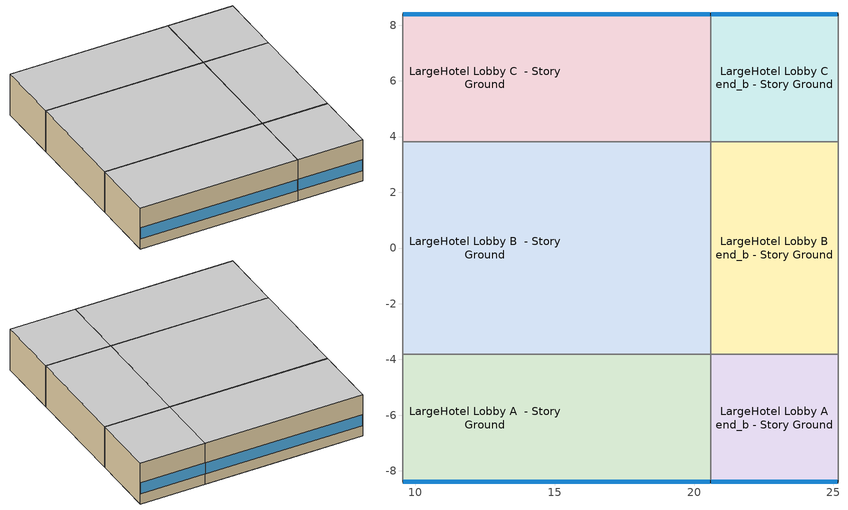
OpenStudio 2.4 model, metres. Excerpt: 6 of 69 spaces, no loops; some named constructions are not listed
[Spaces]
LargeHotel Lobby A  - Story Ground
 floor to LargeHotel Mechanical A  - Story B1: 20.6,-3.82 20.6,-8.39 15.44,-8.39 15.44,-3.82 z0
 floor to LargeHotel Retail A  - Story B1: 15.44,-3.82 15.44,-8.39 9.54,-8.39 9.54,-3.82 z0
 wall outside: 9.54,-8.39 20.6,-8.39 z0:3.05
 wall to LargeHotel Banquet A  - Story Ground: 9.54,-3.82 9.54,-8.39 z0:3.05
 wall to LargeHotel Lobby B  - Story Ground: 20.6,-3.82 9.54,-3.82 z0:3.05
 wall to LargeHotel Lobby A end_b - Story Ground: 20.6,-8.39 20.6,-3.82 z0:3.05
 window: 9.56,-8.39 20.57,-8.39 z0.76:1.59
 ceiling adiabatic (LargeHotel Interior Ceiling): 20.6,-8.39 20.6,-3.82 9.54,-3.82 9.54,-8.39 z3.05
LargeHotel Lobby B  - Story Ground
 floor to LargeHotel Mechanical B  - Story B1: 20.6,3.82 20.6,-3.82 15.44,-3.82 15.44,3.82 z0
 floor to LargeHotel Retail B  - Story B1: 15.44,3.82 15.44,-3.82 9.54,-3.82 9.54,3.82 z0
 wall to LargeHotel Banquet B  - Story Ground: 9.54,3.82 9.54,-3.82 z0:3.05
 wall to LargeHotel Lobby C  - Story Ground: 20.6,3.82 9.54,3.82 z0:3.05
 wall to LargeHotel Lobby B end_b - Story Ground: 20.6,-3.82 20.6,3.82 z0:3.05
 ceiling adiabatic (LargeHotel Interior Ceiling): 20.6,-3.82 20.6,3.82 9.54,3.82 9.54,-3.82 z3.05
LargeHotel Lobby C  - Story Ground
 floor to LargeHotel Mechanical C  - Story B1: 20.6,8.39 20.6,3.82 15.44,3.82 15.44,8.39 z0
 floor to LargeHotel Retail C  - Story B1: 15.44,8.39 15.44,3.82 9.54,3.82 9.54,8.39 z0
 wall outside: 20.6,8.39 9.54,8.39 z0:3.05
 wall to LargeHotel Banquet C  - Story Ground: 9.54,8.39 9.54,3.82 z0:3.05
 wall to LargeHotel Lobby C end_b - Story Ground: 20.6,3.82 20.6,8.39 z0:3.05
 window: 20.57,8.39 9.56,8.39 z0.76:1.59
 ceiling adiabatic (LargeHotel Interior Ceiling): 20.6,3.82 20.6,8.39 9.54,8.39 9.54,3.82 z3.05
LargeHotel Lobby A end_b - Story Ground
 floor to LargeHotel Mechanical A end_b - Story B1: 20.6,-8.39 20.6,-3.82 25.17,-3.82 25.17,-8.39 z0
 wall outside: 20.6,-8.39 25.17,-8.39 z0:3.05
 wall to LargeHotel Lobby B end_b - Story Ground: 25.17,-3.82 20.6,-3.82 z0:3.05
 wall adiabatic (LargeHotel Interior Wall): 25.17,-8.39 25.17,-3.82 z0:3.05
 window: 20.62,-8.39 25.14,-8.39 z0.76:1.59
 ceiling adiabatic (LargeHotel Interior Ceiling): 25.17,-8.39 25.17,-3.82 20.6,-3.82 20.6,-8.39 z3.05
LargeHotel Lobby B end_b - Story Ground
 floor to LargeHotel Mechanical B end_b - Story B1: 20.6,-3.82 20.6,3.82 25.17,3.82 25.17,-3.82 z0
 wall to LargeHotel Lobby C end_b - Story Ground: 25.17,3.82 20.6,3.82 z0:3.05
 wall adiabatic (LargeHotel Interior Wall): 25.17,-3.82 25.17,3.82 z0:3.05
 ceiling adiabatic (LargeHotel Interior Ceiling): 25.17,-3.82 25.17,3.82 20.6,3.82 20.6,-3.82 z3.05
LargeHotel Lobby C end_b - Story Ground
 floor to LargeHotel Mechanical C end_b - Story B1: 20.6,3.82 20.6,8.39 25.17,8.39 25.17,3.82 z0
 wall outside: 25.17,8.39 20.6,8.39 z0:3.05
 wall adiabatic (LargeHotel Interior Wall): 25.17,3.82 25.17,8.39 z0:3.05
 window: 25.14,8.39 20.62,8.39 z0.76:1.59
 ceiling adiabatic (LargeHotel Interior Ceiling): 25.17,3.82 25.17,8.39 20.6,8.39 20.6,3.82 z3.05
[Schedule:Ruleset]
Name | Default Day Schedule | Summer Design Day Schedule | Winter Design Day Schedule
HotelLarge BASEMENT_EQUIP_SCH | HotelLarge BASEMENT_EQUIP_SCH Default | HotelLarge BASEMENT_EQUIP_SCH Summer Design Day | HotelLarge BASEMENT_EQUIP_SCH Winter Design Day
HotelLarge BLDG_LIGHT_STORAGE_SCH | HotelLarge BLDG_LIGHT_STORAGE_SCH Default | HotelLarge BLDG_LIGHT_STORAGE_SCH Summer Design Day | HotelLarge BLDG_LIGHT_STORAGE_SCH Winter Design Day
HotelLarge LaundryRoom_Occ_Sch | HotelLarge LaundryRoom_Occ_Sch Default | HotelLarge LaundryRoom_Occ_Sch Summer Design Day | HotelLarge LaundryRoom_Occ_Sch Winter Design Day
HotelLarge MeetingRoom_Occ_Sch | HotelLarge MeetingRoom_Occ_Sch Default | HotelLarge MeetingRoom_Occ_Sch Summer Design Day | HotelLarge MeetingRoom_Occ_Sch Winter Design Day
HotelLarge Kitchen_Elec_Equip_SCH | HotelLarge Kitchen_Elec_Equip_SCH Default | HotelLarge Kitchen_Elec_Equip_SCH Summer Design Day | HotelLarge Kitchen_Elec_Equip_SCH Winter Design Day
HotelLarge Kitchen_Gas_Equip_SCH | HotelLarge Kitchen_Gas_Equip_SCH Default | HotelLarge Kitchen_Gas_Equip_SCH Summer Design Day | HotelLarge Kitchen_Gas_Equip_SCH Winter Design Day
HotelLarge GuestRoom_SWH_Sch | HotelLarge GuestRoom_SWH_Sch Default | HotelLarge GuestRoom_SWH_Sch Summer Design Day | HotelLarge GuestRoom_SWH_Sch Winter Design Day
[Schedule:Day]
HotelLarge BASEMENT_EQUIP_SCH Default: 2, 0, 0.4, 6, 0, 0.3, 7, 0, 0.4, 9, 0, 0.5, 13, 0, 0.4, 18, 0, 0.3, 19, 0, 0.6, 20, 0, 0.8, 21, 0, 0.9, 22, 0, 0.7, 23, 0, 0.6, 24, 0, 0.4
HotelLarge BASEMENT_EQUIP_SCH Sat Day: 2, 0, 0.3, 6, 0, 0.2, 8, 0, 0.4, 10, 0, 0.5, 11, 0, 0.4, 18, 0, 0.35, 19, 0, 0.7, 22, 0, 0.8, 23, 0, 0.7, 24, 0, 0.4
HotelLarge BASEMENT_EQUIP_SCH Summer Design Day; HotelLarge BLDG_LIGHT_STORAGE_SCH Summer Design Day; HotelLarge LaundryRoom_Occ_Sch Summer Design Day; HotelLarge MeetingRoom_Occ_Sch Summer Design Day: 24, 0, 1
HotelLarge BASEMENT_EQUIP_SCH Wkdy Day: 1, 0, 0.3, 2, 0, 0.25, 5, 0, 0.2, 6, 0, 0.3, 7, 0, 0.5, 8, 0, 0.6, 10, 0, 0.5, 18, 0, 0.35, 19, 0, 0.7, 20, 0, 0.9, 21, 0, 0.95, 22, 0, 0.9, 23, 0, 0.7, 24, 0, 0.4
HotelLarge BASEMENT_EQUIP_SCH Winter Design Day; HotelLarge BLDG_LIGHT_STORAGE_SCH Winter Design Day; HotelLarge LaundryRoom_Occ_Sch Winter Design Day; HotelLarge MeetingRoom_Occ_Sch Winter Design Day; HotelLarge Kitchen_Elec_Equip_SCH Winter Design Day; HotelLarge Kitchen_Gas_Equip_SCH Winter Design Day: 24, 0, 0
HotelLarge BLDG_LIGHT_STORAGE_SCH Default: 2, 0, 0.3, 6, 0, 0.2, 7, 0, 0.3, 9, 0, 0.4, 13, 0, 0.3, 18, 0, 0.2, 19, 0, 0.5, 20, 0, 0.7, 21, 0, 0.8, 22, 0, 0.6, 23, 0, 0.5, 24, 0, 0.3
HotelLarge BLDG_LIGHT_STORAGE_SCH Sat Day: 2, 0, 0.2, 6, 0, 0.1, 8, 0, 0.3, 10, 0, 0.4, 11, 0, 0.3, 18, 0, 0.25, 19, 0, 0.6, 22, 0, 0.7, 23, 0, 0.6, 24, 0, 0.3
HotelLarge BLDG_LIGHT_STORAGE_SCH Wkdy Day: 1, 0, 0.2, 2, 0, 0.15, 5, 0, 0.1, 6, 0, 0.2, 7, 0, 0.4, 8, 0, 0.5, 10, 0, 0.4, 18, 0, 0.25, 19, 0, 0.6, 20, 0, 0.8, 21, 0, 0.9, 22, 0, 0.8, 23, 0, 0.6, 24, 0, 0.3
HotelLarge LaundryRoom_Occ_Sch Default; HotelLarge LaundryRoom_Occ_Sch Default|Wkdy Day: 8, 0, 0, 10, 0, 0.09, 12, 0, 0.18, 13, 0, 0, 16, 0, 0.18, 17, 0, 0.09, 24, 0, 0
HotelLarge MeetingRoom_Occ_Sch Default; HotelLarge MeetingRoom_Occ_Sch Default|Wkdy Day: 7, 0, 0, 8, 0, 0.05, 10, 0, 0.5, 12, 0, 0.2, 13, 0, 0.05, 15, 0, 0.5, 18, 0, 0.2, 20, 0, 0.05, 24, 0, 0
HotelLarge Kitchen_Elec_Equip_SCH Default; HotelLarge Kitchen_Elec_Equip_SCH Default|Sun|Wkdy Day: 6, 0, 0.1, 7, 0, 0.25, 24, 0, 0.3
HotelLarge Kitchen_Elec_Equip_SCH Summer Design Day: 24, 0, 0.3
HotelLarge Kitchen_Gas_Equip_SCH Default; HotelLarge Kitchen_Gas_Equip_SCH Default|Sat|Wkdy Day: 5, 0, 0.02, 6, 0, 0.05, 7, 0, 0.1, 8, 0, 0.15, 9, 0, 0.2, 10, 0, 0.15, 13, 0, 0.25, 14, 0, 0.2, 15, 0, 0.15, 16, 0, 0.2, 19, 0, 0.3, 21, 0, 0.2, 22, 0, 0.15, 23, 0, 0.1, 24, 0, 0.05
HotelLarge Kitchen_Gas_Equip_SCH Summer Design Day: 24, 0, 0.25
60.0 C Default: 24, 0, 60
0.2 Fraction Default; 0.05 Fraction Default: 24, 0, 0.2
HotelLarge BLDG_SWH_SCH SmrDsn|Wkdy Day: 1, 0, 0.2, 4, 0, 0.15, 5, 0, 0.2, 6, 0, 0.25, 7, 0, 0.5, 8, 0, 0.6, 9, 0, 0.55, 10, 0, 0.45, 11, 0, 0.4, 12, 0, 0.45, 13, 0, 0.4, 14, 0, 0.35, 17, 0, 0.3, 18, 0, 0.4, 19, 0, 0.55, 20, 0, 0.6, 21, 0, 0.5, 22, 0, 0.55, 23, 0, 0.45, 24, 0, 0.25
HotelLarge BLDG_SWH_SCH WntrDsn|Sat Day: 1, 0, 0.2, 4, 0, 0.15, 5, 0, 0.2, 6, 0, 0.25, 7, 0, 0.4, 10, 0, 0.5, 11, 0, 0.45, 13, 0, 0.5, 14, 0, 0.45, 16, 0, 0.4, 17, 0, 0.35, 18, 0, 0.4, 20, 0, 0.55, 21, 0, 0.5, 22, 0, 0.55, 23, 0, 0.4, 24, 0, 0.3
HotelLarge GuestRoom_SWH_Sch Default; HotelLarge GuestRoom_SWH_Sch Winter Design Day; HotelLarge GuestRoom_SWH_Sch Summer Design Day: 1, 0, 0.2, 4, 0, 0.15, 5, 0, 0.2, 6, 0, 0.25, 7, 0, 0.35, 8, 0, 0.6, 9, 0, 0.8, 10, 0, 0.55, 11, 0, 0.4, 12, 0, 0.3, 17, 0, 0.2, 18, 0, 0.25, 19, 0, 0.3, 22, 0, 0.4, 23, 0, 0.6, 24, 0, 0.35
HotelLarge GuestRoom_SWH_Sch Wkdy Day: 1, 0, 0.2, 4, 0, 0.15, 5, 0, 0.2, 6, 0, 0.35, 7, 0, 0.6, 8, 0, 0.8, 9, 0, 0.55, 10, 0, 0.4, 11, 0, 0.3, 17, 0, 0.2, 18, 0, 0.3, 19, 0, 0.55, 21, 0, 0.4, 22, 0, 0.6, 23, 0, 0.45, 24, 0, 0.25
[Schedule:Rule] Date Specification Type=DateRange; Start Month=1; Start Day=1; End Month=12; End Day=31
Name | Schedule Ruleset | Rule Order | Day Schedule | Apply Saturday | Apply Monday | Apply Tuesday | Apply Wednesday | Apply Thursday | Apply Friday | Apply Sunday
Schedule Rule 8 | HotelLarge BASEMENT_EQUIP_SCH | 1 | HotelLarge BASEMENT_EQUIP_SCH Sat Day | Yes
Schedule Rule 9 | HotelLarge BASEMENT_EQUIP_SCH | 0 | HotelLarge BASEMENT_EQUIP_SCH Wkdy Day |  | Yes | Yes | Yes | Yes | Yes
Schedule Rule 11 | HotelLarge BLDG_LIGHT_STORAGE_SCH | 1 | HotelLarge BLDG_LIGHT_STORAGE_SCH Sat Day | Yes
Schedule Rule 12 | HotelLarge BLDG_LIGHT_STORAGE_SCH | 0 | HotelLarge BLDG_LIGHT_STORAGE_SCH Wkdy Day |  | Yes | Yes | Yes | Yes | Yes
Schedule Rule 13 | HotelLarge LaundryRoom_Occ_Sch | 0 | HotelLarge LaundryRoom_Occ_Sch Default|Wkdy Day |  | Yes | Yes | Yes | Yes | Yes
Schedule Rule 14 | HotelLarge MeetingRoom_Occ_Sch | 0 | HotelLarge MeetingRoom_Occ_Sch Default|Wkdy Day |  | Yes | Yes | Yes | Yes | Yes
Schedule Rule 15 | HotelLarge Kitchen_Elec_Equip_SCH | 0 | HotelLarge Kitchen_Elec_Equip_SCH Default|Sun|Wkdy Day |  | Yes | Yes | Yes | Yes | Yes | Yes
Schedule Rule 16 | HotelLarge Kitchen_Gas_Equip_SCH | 0 | HotelLarge Kitchen_Gas_Equip_SCH Default|Sat|Wkdy Day | Yes | Yes | Yes | Yes | Yes | Yes
Schedule Rule 24 | HotelLarge GuestRoom_SWH_Sch | 0 | HotelLarge GuestRoom_SWH_Sch Wkdy Day |  | Yes | Yes | Yes | Yes | Yes
